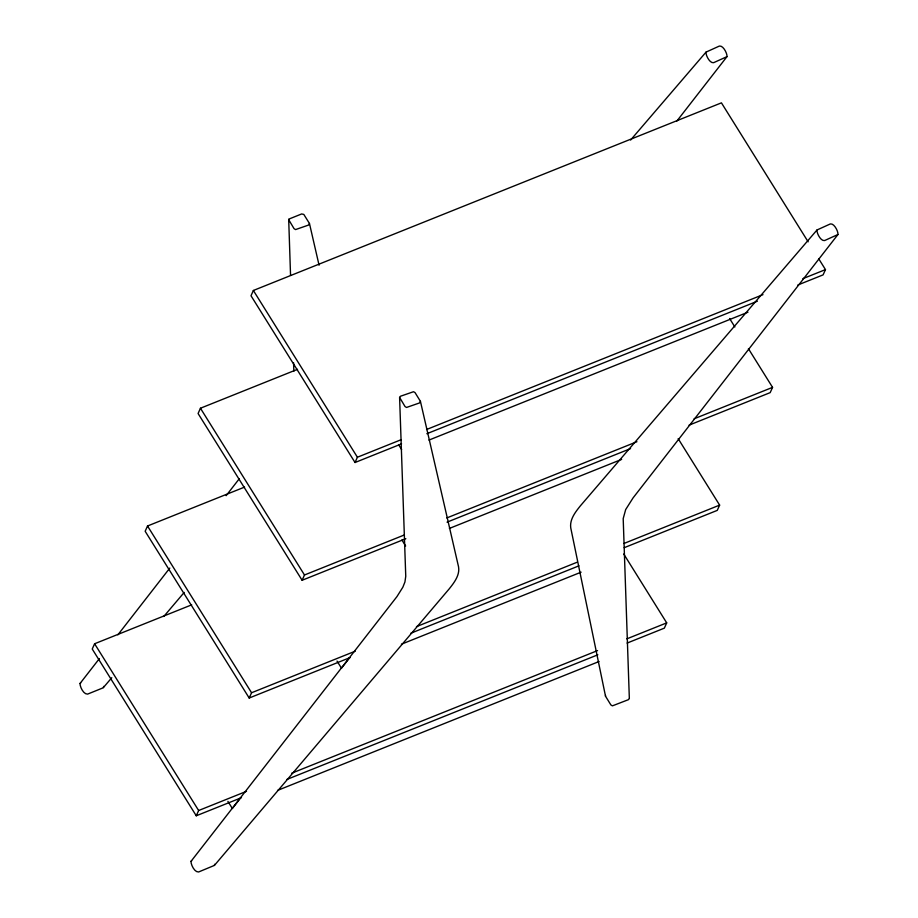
<?xml version="1.0" encoding="UTF-8"?>
<svg xmlns="http://www.w3.org/2000/svg" width="918" height="918" viewBox="0 0 918 918"><rect width="100%" height="100%" fill="white"/><g stroke="black" fill="none" stroke-linecap="round" stroke-linejoin="round"><path stroke-width="1.38" d="M629.381 698.414L628.497 699.642L612.421 705.85L610.895 704.955L605.524 696.234L570.755 527.907C569.527 519.416 575.46 511.969 580.44 505.772L817.02 229.97L830.331 223.935C834.244 223.108 838.421 231.715 837.95 234.515L633.076 497.889L625.674 509.57L623.196 518.624L629.323 698.024M290.547 275.354L288.688 219.172L301.643 213.951L303.812 214.422L309.458 223.476L319.074 265.21M399.594 397.425L400.477 396.243L413.525 391.722L415.062 392.629L420.433 401.35L458.564 566.899C459.964 575.288 454.077 582.746 449.177 588.908L214.422 865.399L198.586 871.985C194.455 872.375 190.841 864.504 191.001 861.359L396.955 596.585L402.853 587.21L404.93 581.989L405.756 576.286L399.594 397.425L405.022 406.525L406.536 407.454L419.56 402.933L420.433 401.35M605.536 695.454L605.524 696.234M191.678 604.847L94.6 643.759L92.236 649.026L196.268 815.781L241.48 797.662M244.601 487.091L147.523 526.003L145.159 531.27L249.191 698.024L350.251 657.517M297.524 369.323L200.445 408.235L198.081 413.513L302.114 580.268L405.836 538.694M808.138 241.813L721.433 102.85L253.368 290.478L251.004 295.757L355.036 462.511L401.579 443.853M196.268 815.781L198.644 810.514L246.506 791.316M249.191 698.024L251.566 692.757L355.277 651.172M302.114 580.268L304.489 574.989L404.218 535.01M355.036 462.511L357.412 457.233L401.292 439.642M623.735 554.002L666.709 622.874L664.334 628.153L627.109 643.07M678.161 438.655L719.632 505.118L717.256 510.385L624.183 547.702M748.422 348.691L772.554 387.362L770.179 392.629L689.062 425.149M818.684 258.727L825.477 269.605L823.102 274.872L797.834 285.005M99.396 658.596L80.027 683.485C79.866 686.63 83.481 694.501 87.612 694.111L103.172 687.811L111.801 677.691M676.853 121.073L726.976 56.641C727.458 53.852 723.269 45.234 719.368 46.061L706.045 52.096L630.597 140.052M103.459 687.525L103.654 686.389M214.422 865.399L214.628 864.263M706.045 52.096C705.472 54.862 709.752 63.594 713.676 62.665L726.976 56.641M817.02 229.97C816.446 232.736 820.715 241.468 824.651 240.539L837.95 234.515M117.883 634.831L169.807 568.07M226.138 495.663L239.334 478.691M240.505 798.052L232.369 808.517L227.905 801.368M349.632 657.758L341.496 668.224L337.032 661.086M163.771 616.494L184.185 592.443M80.027 683.485L80.681 682.992M191.001 861.359L191.644 860.866M426.549 429.521L762.973 294.655M802.871 278.659L825.477 269.605M426.847 433.721L757.396 301.207M428.947 440.089L747.952 312.2M446.768 517.959L636.92 441.73M694.1 418.803L772.554 387.362M447.055 522.158L630.563 448.604M449.372 528.435L621.658 459.379M416.451 626.65L577.342 562.149M623.884 543.502L719.632 505.118M410.782 633.248L578.971 565.832M401.396 644.218L581.117 572.166M291.717 773.197L597.561 650.598M626.81 638.871L666.709 622.874M286.691 779.531L597.847 654.798M277.546 790.409L599.087 661.511M729.58 318.477L734.859 326.946M398.641 444.782L401.614 449.556M253.368 290.478L357.412 457.233M401.923 540.014L405.641 545.969M200.445 408.235L304.489 574.989M147.523 526.003L251.566 692.757M94.6 643.759L198.644 810.514M288.619 219.551L294.058 228.662L295.562 229.58L308.586 225.059L309.458 223.476M293.553 362.644L293.852 371.228"/></g></svg>
